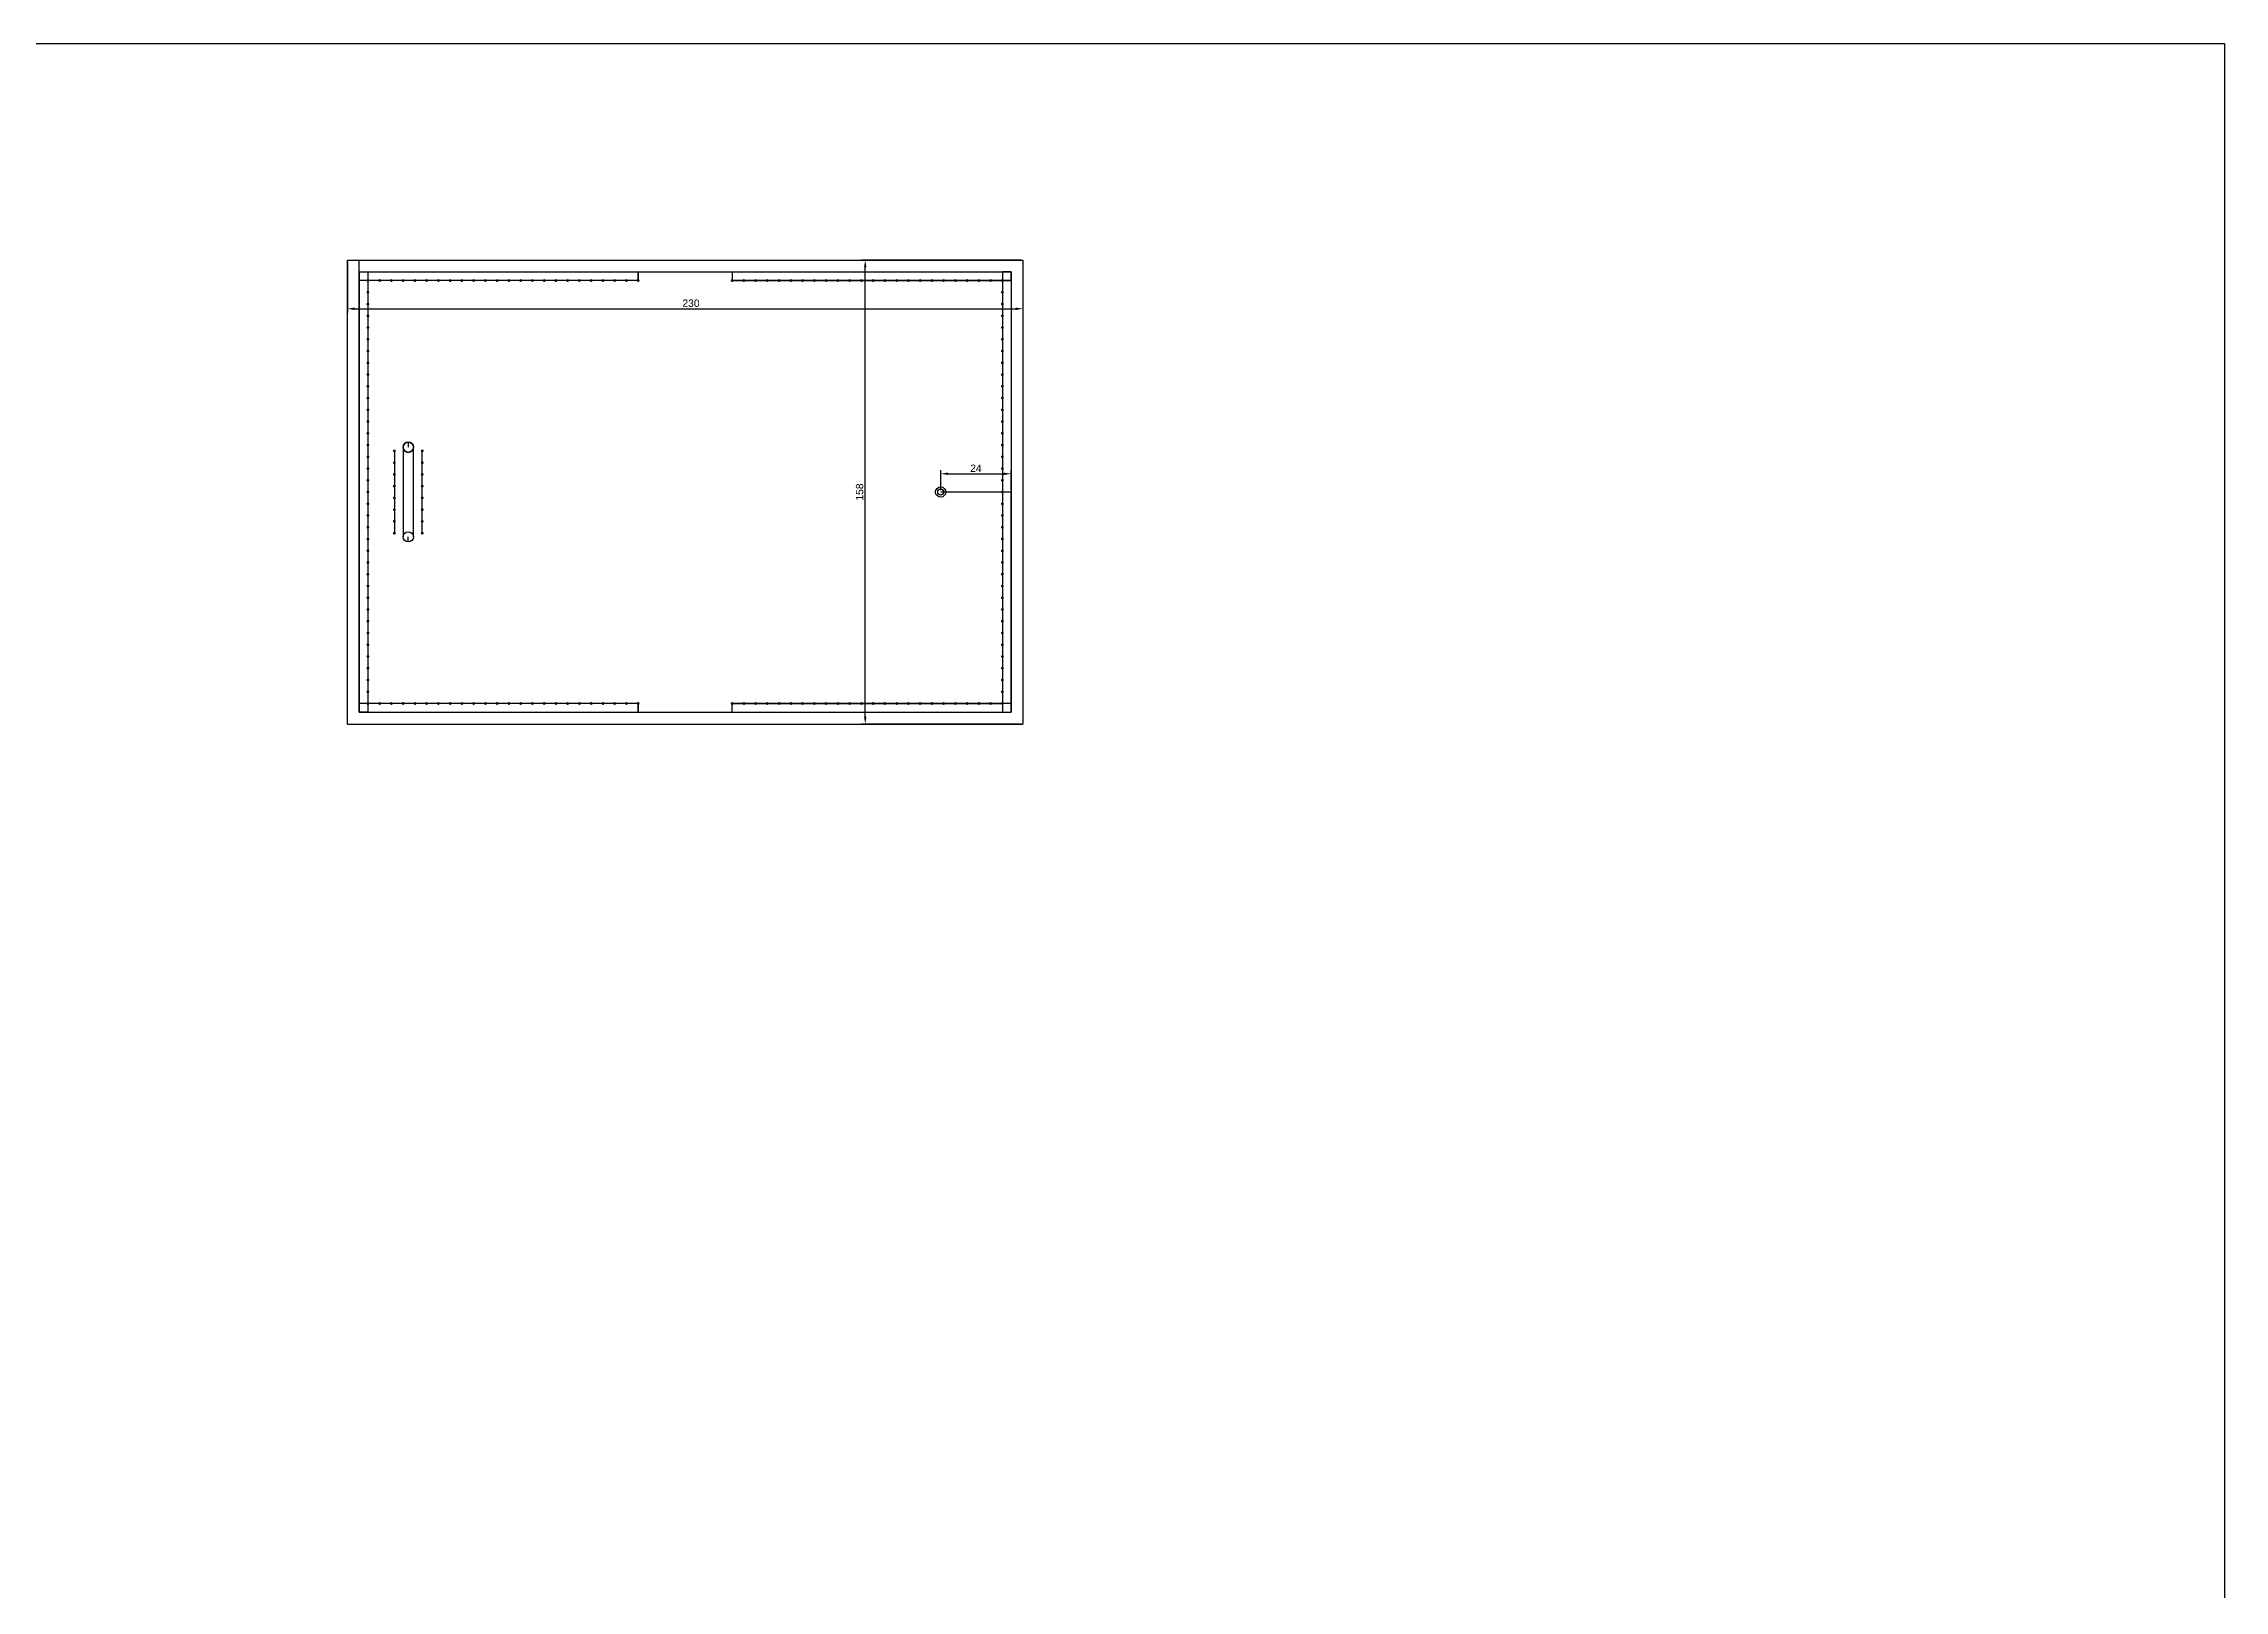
# Model space of a CAD drawing. Header units: millimetres. Extents: x 1335 to 6986, y 304 to 1543.
# Drawn here: x 6244 to 6986, y 851 to 1378 of the extents above; entities that cross this region are included whole.
import ezdxf

# ---------------------------------------------------------------- set-up
doc = ezdxf.new("R2010")
doc.units = ezdxf.units.MM
doc.layers.add('Общий лист', color=7, linetype='Continuous')
doc.styles.get("Standard").update_dxf_attribs({"font": 'arial.ttf'})
doc.dimstyles.new('ISO-25', dxfattribs={"dimtxt": 2.5, "dimasz": 2.5, "dimexe": 1.25, "dimexo": 0.625, "dimtad": 1, "dimtxsty": 'Standard', "dimcen": 2.5, "dimadec": 0, "dimazin": 0, "dimtfac": 1, "dimtmove": 0, "dimatfit": 3, "dimfxl": 1, "dimarcsym": 0})

# ---------------------------------------------------------------- blocks, each defined once
blk = doc.blocks.new('*D134')
at = {"color": 0, "lineweight": -2, "transparency": 16777216}
for p, q in [((6549.15, 1225.76), (6549.15, 1232.6)), ((6573.15, 1225.76), (6573.15, 1232.6)), ((6551.65, 1231.35), (6570.65, 1231.35))]:
    blk.add_line(p, q, dxfattribs=at)
at = {"color": 0, "transparency": 16777216}
for points in [[(6551.65, 1231.77), (6551.65, 1230.93), (6549.15, 1231.35)], [(6570.65, 1231.77), (6570.65, 1230.93), (6573.15, 1231.35)]]:
    blk.add_solid(points, dxfattribs=at)
at = {"layer": 'Defpoints', "color": 0, "transparency": 16777216}
for p in [(6549.15, 1225.14), (6573.15, 1231.35), (6573.15, 1225.14)]:
    blk.add_point(p, dxfattribs=at)
at = {"color": 0, "transparency": 16777216, "insert": (6561.15, 1233.23), "char_height": 2.5, "attachment_point": 5}
blk.add_mtext('24', dxfattribs=at)
blk = doc.blocks.new('*D135')
at = {"color": 0, "lineweight": -2, "transparency": 16777216}
for p, q in [((6347.15, 1303.51), (6347.15, 1286.28)), ((6577.15, 1303.51), (6577.15, 1286.28)), ((6349.65, 1287.53), (6574.65, 1287.53))]:
    blk.add_line(p, q, dxfattribs=at)
at = {"color": 0, "transparency": 16777216}
for points in [[(6349.65, 1287.95), (6349.65, 1287.12), (6347.15, 1287.53)], [(6574.65, 1287.95), (6574.65, 1287.12), (6577.15, 1287.53)]]:
    blk.add_solid(points, dxfattribs=at)
at = {"layer": 'Defpoints', "color": 0, "transparency": 16777216}
for p in [(6347.15, 1304.14), (6577.15, 1304.14), (6577.15, 1287.53)]:
    blk.add_point(p, dxfattribs=at)
at = {"color": 0, "transparency": 16777216, "insert": (6464.15, 1289.43), "char_height": 2.5, "attachment_point": 5}
blk.add_mtext('230', dxfattribs=at)
blk = doc.blocks.new('*D136')
at = {"color": 0, "lineweight": -2, "transparency": 16777216}
for p, q in [((6576.53, 1304.14), (6522.21, 1304.14)), ((6523.46, 1148.64), (6523.46, 1301.64)), ((6576.53, 1146.14), (6522.21, 1146.14))]:
    blk.add_line(p, q, dxfattribs=at)
at = {"color": 0, "transparency": 16777216}
for points in [[(6523.05, 1301.64), (6523.88, 1301.64), (6523.46, 1304.14)], [(6523.05, 1148.64), (6523.88, 1148.64), (6523.46, 1146.14)]]:
    blk.add_solid(points, dxfattribs=at)
at = {"layer": 'Defpoints', "color": 0, "transparency": 16777216}
for p in [(6523.46, 1304.14), (6577.15, 1304.14), (6577.15, 1146.14)]:
    blk.add_point(p, dxfattribs=at)
at = {"color": 0, "transparency": 16777216, "insert": (6521.56, 1225.14), "char_height": 2.5, "attachment_point": 5, "rotation": 90}
blk.add_mtext('158', dxfattribs=at)

msp = doc.modelspace()

# ---------------------------------------------------------------- hatches: boundary and pattern name
h = msp.add_hatch(color=256)
h.dxf.hatch_style = 1
h.paths.add_polyline_path([(6354.655, 1297.14, 1), (6353.655, 1297.14, 1)])
h = msp.add_hatch(color=256)
h.dxf.hatch_style = 1
h.paths.add_polyline_path([(6353.655, 1297.14, -1), (6354.655, 1297.14, -1)])
h = msp.add_hatch(color=256)
h.dxf.hatch_style = 1
h.paths.add_polyline_path([(6354.655, 1293.14, 1), (6353.655, 1293.14, 1)])
h = msp.add_hatch(color=256)
h.dxf.hatch_style = 1
h.paths.add_polyline_path([(6353.655, 1293.14, -1), (6354.655, 1293.14, -1)])
h = msp.add_hatch(color=256)
h.dxf.hatch_style = 1
h.paths.add_polyline_path([(6358.655, 1297.14, 1), (6357.655, 1297.14, 1)])
h = msp.add_hatch(color=256)
h.dxf.hatch_style = 1
h.paths.add_polyline_path([(6357.655, 1297.14, -1), (6358.655, 1297.14, -1)])
h = msp.add_hatch(color=256)
h.dxf.hatch_style = 1
h.paths.add_polyline_path([(6362.655, 1297.14, 1), (6361.655, 1297.14, 1)])
h = msp.add_hatch(color=256)
h.dxf.hatch_style = 1
h.paths.add_polyline_path([(6361.655, 1297.14, -1), (6362.655, 1297.14, -1)])
h = msp.add_hatch(color=256)
h.dxf.hatch_style = 1
h.paths.add_polyline_path([(6366.655, 1297.14, 1), (6365.655, 1297.14, 1)])
h = msp.add_hatch(color=256)
h.dxf.hatch_style = 1
h.paths.add_polyline_path([(6365.655, 1297.14, -1), (6366.655, 1297.14, -1)])
h = msp.add_hatch(color=256)
h.dxf.hatch_style = 1
h.paths.add_polyline_path([(6370.655, 1297.14, 1), (6369.655, 1297.14, 1)])
h = msp.add_hatch(color=256)
h.dxf.hatch_style = 1
h.paths.add_polyline_path([(6369.655, 1297.14, -1), (6370.655, 1297.14, -1)])
h = msp.add_hatch(color=256)
h.dxf.hatch_style = 1
h.paths.add_polyline_path([(6374.655, 1297.14, 1), (6373.655, 1297.14, 1)])
h = msp.add_hatch(color=256)
h.dxf.hatch_style = 1
h.paths.add_polyline_path([(6373.655, 1297.14, -1), (6374.655, 1297.14, -1)])
h = msp.add_hatch(color=256)
h.dxf.hatch_style = 1
h.paths.add_polyline_path([(6378.655, 1297.14, 1), (6377.655, 1297.14, 1)])
h = msp.add_hatch(color=256)
h.dxf.hatch_style = 1
h.paths.add_polyline_path([(6377.655, 1297.14, -1), (6378.655, 1297.14, -1)])
h = msp.add_hatch(color=256)
h.dxf.hatch_style = 1
h.paths.add_polyline_path([(6382.655, 1297.14, 1), (6381.655, 1297.14, 1)])
h = msp.add_hatch(color=256)
h.dxf.hatch_style = 1
h.paths.add_polyline_path([(6381.655, 1297.14, -1), (6382.655, 1297.14, -1)])
h = msp.add_hatch(color=256)
h.dxf.hatch_style = 1
h.paths.add_polyline_path([(6386.655, 1297.14, 1), (6385.655, 1297.14, 1)])
h = msp.add_hatch(color=256)
h.dxf.hatch_style = 1
h.paths.add_polyline_path([(6385.655, 1297.14, -1), (6386.655, 1297.14, -1)])
h = msp.add_hatch(color=256)
h.dxf.hatch_style = 1
h.paths.add_polyline_path([(6390.655, 1297.14, 1), (6389.655, 1297.14, 1)])
h = msp.add_hatch(color=256)
h.dxf.hatch_style = 1
h.paths.add_polyline_path([(6389.655, 1297.14, -1), (6390.655, 1297.14, -1)])
h = msp.add_hatch(color=256)
h.dxf.hatch_style = 1
h.paths.add_polyline_path([(6394.655, 1297.14, 1), (6393.655, 1297.14, 1)])
h = msp.add_hatch(color=256)
h.dxf.hatch_style = 1
h.paths.add_polyline_path([(6393.655, 1297.14, -1), (6394.655, 1297.14, -1)])
h = msp.add_hatch(color=256)
h.dxf.hatch_style = 1
h.paths.add_polyline_path([(6398.655, 1297.14, 1), (6397.655, 1297.14, 1)])
h = msp.add_hatch(color=256)
h.dxf.hatch_style = 1
h.paths.add_polyline_path([(6397.655, 1297.14, -1), (6398.655, 1297.14, -1)])
h = msp.add_hatch(color=256)
h.dxf.hatch_style = 1
h.paths.add_polyline_path([(6402.655, 1297.14, 1), (6401.655, 1297.14, 1)])
h = msp.add_hatch(color=256)
h.dxf.hatch_style = 1
h.paths.add_polyline_path([(6401.655, 1297.14, -1), (6402.655, 1297.14, -1)])
h = msp.add_hatch(color=256)
h.dxf.hatch_style = 1
h.paths.add_polyline_path([(6406.655, 1297.14, 1), (6405.655, 1297.14, 1)])
h = msp.add_hatch(color=256)
h.dxf.hatch_style = 1
h.paths.add_polyline_path([(6405.655, 1297.14, -1), (6406.655, 1297.14, -1)])
h = msp.add_hatch(color=256)
h.dxf.hatch_style = 1
h.paths.add_polyline_path([(6410.655, 1297.14, 1), (6409.655, 1297.14, 1)])
h = msp.add_hatch(color=256)
h.dxf.hatch_style = 1
h.paths.add_polyline_path([(6409.655, 1297.14, -1), (6410.655, 1297.14, -1)])
h = msp.add_hatch(color=256)
h.dxf.hatch_style = 1
h.paths.add_polyline_path([(6414.655, 1297.14, 1), (6413.655, 1297.14, 1)])
h = msp.add_hatch(color=256)
h.dxf.hatch_style = 1
h.paths.add_polyline_path([(6413.655, 1297.14, -1), (6414.655, 1297.14, -1)])
h = msp.add_hatch(color=256)
h.dxf.hatch_style = 1
h.paths.add_polyline_path([(6418.655, 1297.14, 1), (6417.655, 1297.14, 1)])
h = msp.add_hatch(color=256)
h.dxf.hatch_style = 1
h.paths.add_polyline_path([(6417.655, 1297.14, -1), (6418.655, 1297.14, -1)])
h = msp.add_hatch(color=256)
h.dxf.hatch_style = 1
h.paths.add_polyline_path([(6422.655, 1297.14, 1), (6421.655, 1297.14, 1)])
h = msp.add_hatch(color=256)
h.dxf.hatch_style = 1
h.paths.add_polyline_path([(6421.655, 1297.14, -1), (6422.655, 1297.14, -1)])
h = msp.add_hatch(color=256)
h.dxf.hatch_style = 1
h.paths.add_polyline_path([(6426.655, 1297.14, 1), (6425.655, 1297.14, 1)])
h = msp.add_hatch(color=256)
h.dxf.hatch_style = 1
h.paths.add_polyline_path([(6425.655, 1297.14, -1), (6426.655, 1297.14, -1)])
h = msp.add_hatch(color=256)
h.dxf.hatch_style = 1
h.paths.add_polyline_path([(6430.655, 1297.14, 1), (6429.655, 1297.14, 1)])
h = msp.add_hatch(color=256)
h.dxf.hatch_style = 1
h.paths.add_polyline_path([(6429.655, 1297.14, -1), (6430.655, 1297.14, -1)])
h = msp.add_hatch(color=256)
h.dxf.hatch_style = 1
h.paths.add_polyline_path([(6434.655, 1297.14, 1), (6433.655, 1297.14, 1)])
h = msp.add_hatch(color=256)
h.dxf.hatch_style = 1
h.paths.add_polyline_path([(6438.655, 1297.14, 1), (6437.655, 1297.14, 1)])
h = msp.add_hatch(color=256)
h.dxf.hatch_style = 1
h.paths.add_polyline_path([(6442.655, 1297.14, 1), (6441.655, 1297.14, 1)])
h = msp.add_hatch(color=256)
h.dxf.hatch_style = 1
h.paths.add_polyline_path([(6446.655, 1297.14, 1), (6445.655, 1297.14, 1)])
h = msp.add_hatch(color=256)
h.dxf.hatch_style = 1
h.paths.add_polyline_path([(6477.655, 1297.14, -1), (6478.655, 1297.14, -1)])
h = msp.add_hatch(color=256)
h.dxf.hatch_style = 1
h.paths.add_polyline_path([(6481.655, 1297.14, -1), (6482.655, 1297.14, -1)])
h = msp.add_hatch(color=256)
h.dxf.hatch_style = 1
h.paths.add_polyline_path([(6485.655, 1297.14, -1), (6486.655, 1297.14, -1)])
h = msp.add_hatch(color=256)
h.dxf.hatch_style = 1
h.paths.add_polyline_path([(6489.655, 1297.14, -1), (6490.655, 1297.14, -1)])
h = msp.add_hatch(color=256)
h.dxf.hatch_style = 1
h.paths.add_polyline_path([(6493.655, 1297.14, -1), (6494.655, 1297.14, -1)])
h = msp.add_hatch(color=256)
h.dxf.hatch_style = 1
h.paths.add_polyline_path([(6497.655, 1297.14, -1), (6498.655, 1297.14, -1)])
h = msp.add_hatch(color=256)
h.dxf.hatch_style = 1
h.paths.add_polyline_path([(6501.655, 1297.14, -1), (6502.655, 1297.14, -1)])
h = msp.add_hatch(color=256)
h.dxf.hatch_style = 1
h.paths.add_polyline_path([(6505.655, 1297.14, -1), (6506.655, 1297.14, -1)])
h = msp.add_hatch(color=256)
h.dxf.hatch_style = 1
h.paths.add_polyline_path([(6509.655, 1297.14, -1), (6510.655, 1297.14, -1)])
h = msp.add_hatch(color=256)
h.dxf.hatch_style = 1
h.paths.add_polyline_path([(6513.655, 1297.14, -1), (6514.655, 1297.14, -1)])
h = msp.add_hatch(color=256)
h.dxf.hatch_style = 1
h.paths.add_polyline_path([(6517.655, 1297.14, -1), (6518.655, 1297.14, -1)])
h = msp.add_hatch(color=256)
h.dxf.hatch_style = 1
h.paths.add_polyline_path([(6521.655, 1297.14, -1), (6522.655, 1297.14, -1)])
h = msp.add_hatch(color=256)
h.dxf.hatch_style = 1
h.paths.add_polyline_path([(6525.655, 1297.14, -1), (6526.655, 1297.14, -1)])
h = msp.add_hatch(color=256)
h.dxf.hatch_style = 1
h.paths.add_polyline_path([(6529.655, 1297.14, -1), (6530.655, 1297.14, -1)])
h = msp.add_hatch(color=256)
h.dxf.hatch_style = 1
h.paths.add_polyline_path([(6533.655, 1297.14, -1), (6534.655, 1297.14, -1)])
h = msp.add_hatch(color=256)
h.dxf.hatch_style = 1
h.paths.add_polyline_path([(6537.655, 1297.14, -1), (6538.655, 1297.14, -1)])
h = msp.add_hatch(color=256)
h.dxf.hatch_style = 1
h.paths.add_polyline_path([(6541.655, 1297.14, -1), (6542.655, 1297.14, -1)])
h = msp.add_hatch(color=256)
h.dxf.hatch_style = 1
h.paths.add_polyline_path([(6545.655, 1297.14, -1), (6546.655, 1297.14, -1)])
h = msp.add_hatch(color=256)
h.dxf.hatch_style = 1
h.paths.add_polyline_path([(6549.655, 1297.14, -1), (6550.655, 1297.14, -1)])
h = msp.add_hatch(color=256)
h.dxf.hatch_style = 1
h.paths.add_polyline_path([(6553.655, 1297.14, -1), (6554.655, 1297.14, -1)])
h = msp.add_hatch(color=256)
h.dxf.hatch_style = 1
h.paths.add_polyline_path([(6557.655, 1297.14, -1), (6558.655, 1297.14, -1)])
h = msp.add_hatch(color=256)
h.dxf.hatch_style = 1
h.paths.add_polyline_path([(6561.655, 1297.14, -1), (6562.655, 1297.14, -1)])
h = msp.add_hatch(color=256)
h.dxf.hatch_style = 1
h.paths.add_polyline_path([(6565.655, 1297.14, -1), (6566.655, 1297.14, -1)])
h = msp.add_hatch(color=256)
h.dxf.hatch_style = 1
h.paths.add_polyline_path([(6569.655, 1297.14, -1), (6570.655, 1297.14, -1)])
h = msp.add_hatch(color=256)
h.dxf.hatch_style = 1
h.paths.add_polyline_path([(6569.655, 1293.14, -1), (6570.655, 1293.14, -1)])
h = msp.add_hatch(color=256)
h.dxf.hatch_style = 1
h.paths.add_polyline_path([(6354.655, 1289.14, 1), (6353.655, 1289.14, 1)])
h = msp.add_hatch(color=256)
h.dxf.hatch_style = 1
h.paths.add_polyline_path([(6353.655, 1289.14, -1), (6354.655, 1289.14, -1)])
h = msp.add_hatch(color=256)
h.dxf.hatch_style = 1
h.paths.add_polyline_path([(6354.655, 1285.14, 1), (6353.655, 1285.14, 1)])
h = msp.add_hatch(color=256)
h.dxf.hatch_style = 1
h.paths.add_polyline_path([(6353.655, 1285.14, -1), (6354.655, 1285.14, -1)])
h = msp.add_hatch(color=256)
h.dxf.hatch_style = 1
h.paths.add_polyline_path([(6569.655, 1289.14, -1), (6570.655, 1289.14, -1)])
h = msp.add_hatch(color=256)
h.dxf.hatch_style = 1
h.paths.add_polyline_path([(6569.655, 1285.14, -1), (6570.655, 1285.14, -1)])
h = msp.add_hatch(color=256)
h.dxf.hatch_style = 1
h.paths.add_polyline_path([(6354.655, 1281.14, 1), (6353.655, 1281.14, 1)])
h = msp.add_hatch(color=256)
h.dxf.hatch_style = 1
h.paths.add_polyline_path([(6353.655, 1281.14, -1), (6354.655, 1281.14, -1)])
h = msp.add_hatch(color=256)
h.dxf.hatch_style = 1
h.paths.add_polyline_path([(6354.655, 1277.14, 1), (6353.655, 1277.14, 1)])
h = msp.add_hatch(color=256)
h.dxf.hatch_style = 1
h.paths.add_polyline_path([(6353.655, 1277.14, -1), (6354.655, 1277.14, -1)])
h = msp.add_hatch(color=256)
h.dxf.hatch_style = 1
h.paths.add_polyline_path([(6569.655, 1281.14, -1), (6570.655, 1281.14, -1)])
h = msp.add_hatch(color=256)
h.dxf.hatch_style = 1
h.paths.add_polyline_path([(6569.655, 1277.14, -1), (6570.655, 1277.14, -1)])
h = msp.add_hatch(color=256)
h.dxf.hatch_style = 1
h.paths.add_polyline_path([(6354.655, 1273.14, 1), (6353.655, 1273.14, 1)])
h = msp.add_hatch(color=256)
h.dxf.hatch_style = 1
h.paths.add_polyline_path([(6353.655, 1273.14, -1), (6354.655, 1273.14, -1)])
h = msp.add_hatch(color=256)
h.dxf.hatch_style = 1
h.paths.add_polyline_path([(6354.655, 1269.14, 1), (6353.655, 1269.14, 1)])
h = msp.add_hatch(color=256)
h.dxf.hatch_style = 1
h.paths.add_polyline_path([(6353.655, 1269.14, -1), (6354.655, 1269.14, -1)])
h = msp.add_hatch(color=256)
h.dxf.hatch_style = 1
h.paths.add_polyline_path([(6569.655, 1273.14, -1), (6570.655, 1273.14, -1)])
h = msp.add_hatch(color=256)
h.dxf.hatch_style = 1
h.paths.add_polyline_path([(6569.655, 1269.14, -1), (6570.655, 1269.14, -1)])
h = msp.add_hatch(color=256)
h.dxf.hatch_style = 1
h.paths.add_polyline_path([(6354.655, 1265.14, 1), (6353.655, 1265.14, 1)])
h = msp.add_hatch(color=256)
h.dxf.hatch_style = 1
h.paths.add_polyline_path([(6353.655, 1265.14, -1), (6354.655, 1265.14, -1)])
h = msp.add_hatch(color=256)
h.dxf.hatch_style = 1
h.paths.add_polyline_path([(6569.655, 1265.14, -1), (6570.655, 1265.14, -1)])
h = msp.add_hatch(color=256)
h.dxf.hatch_style = 1
h.paths.add_polyline_path([(6354.655, 1261.14, 1), (6353.655, 1261.14, 1)])
h = msp.add_hatch(color=256)
h.dxf.hatch_style = 1
h.paths.add_polyline_path([(6353.655, 1261.14, -1), (6354.655, 1261.14, -1)])
h = msp.add_hatch(color=256)
h.dxf.hatch_style = 1
h.paths.add_polyline_path([(6354.655, 1257.14, 1), (6353.655, 1257.14, 1)])
h = msp.add_hatch(color=256)
h.dxf.hatch_style = 1
h.paths.add_polyline_path([(6353.655, 1257.14, -1), (6354.655, 1257.14, -1)])
h = msp.add_hatch(color=256)
h.dxf.hatch_style = 1
h.paths.add_polyline_path([(6569.655, 1261.14, -1), (6570.655, 1261.14, -1)])
h = msp.add_hatch(color=256)
h.dxf.hatch_style = 1
h.paths.add_polyline_path([(6569.655, 1257.14, -1), (6570.655, 1257.14, -1)])
h = msp.add_hatch(color=256)
h.dxf.hatch_style = 1
h.paths.add_polyline_path([(6354.655, 1253.14, 1), (6353.655, 1253.14, 1)])
h = msp.add_hatch(color=256)
h.dxf.hatch_style = 1
h.paths.add_polyline_path([(6353.655, 1253.14, -1), (6354.655, 1253.14, -1)])
h = msp.add_hatch(color=256)
h.dxf.hatch_style = 1
h.paths.add_polyline_path([(6354.655, 1249.14, 1), (6353.655, 1249.14, 1)])
h = msp.add_hatch(color=256)
h.dxf.hatch_style = 1
h.paths.add_polyline_path([(6353.655, 1249.14, -1), (6354.655, 1249.14, -1)])
h = msp.add_hatch(color=256)
h.dxf.hatch_style = 1
h.paths.add_polyline_path([(6569.655, 1253.14, -1), (6570.655, 1253.14, -1)])
h = msp.add_hatch(color=256)
h.dxf.hatch_style = 1
h.paths.add_polyline_path([(6569.655, 1249.14, -1), (6570.655, 1249.14, -1)])
h = msp.add_hatch(color=256)
h.dxf.hatch_style = 1
h.paths.add_polyline_path([(6354.655, 1245.14, 1), (6353.655, 1245.14, 1)])
h = msp.add_hatch(color=256)
h.dxf.hatch_style = 1
h.paths.add_polyline_path([(6353.655, 1245.14, -1), (6354.655, 1245.14, -1)])
h = msp.add_hatch(color=256)
h.dxf.hatch_style = 1
h.paths.add_polyline_path([(6354.655, 1241.14, 1), (6353.655, 1241.14, 1)])
h = msp.add_hatch(color=256)
h.dxf.hatch_style = 1
h.paths.add_polyline_path([(6353.655, 1241.14, -1), (6354.655, 1241.14, -1)])
h = msp.add_hatch(color=256)
h.dxf.hatch_style = 1
h.paths.add_polyline_path([(6569.655, 1245.14, -1), (6570.655, 1245.14, -1)])
h = msp.add_hatch(color=256)
h.dxf.hatch_style = 1
h.paths.add_polyline_path([(6569.655, 1241.14, -1), (6570.655, 1241.14, -1)])
h = msp.add_hatch(color=256)
h.dxf.hatch_style = 1
h.paths.add_polyline_path([(6354.655, 1237.14, 1), (6353.655, 1237.14, 1)])
h = msp.add_hatch(color=256)
h.dxf.hatch_style = 1
h.paths.add_polyline_path([(6353.655, 1237.14, -1), (6354.655, 1237.14, -1)])
h = msp.add_hatch(color=256)
h.dxf.hatch_style = 1
h.paths.add_polyline_path([(6354.655, 1233.14, 1), (6353.655, 1233.14, 1)])
h = msp.add_hatch(color=256)
h.dxf.hatch_style = 1
h.paths.add_polyline_path([(6353.655, 1233.14, -1), (6354.655, 1233.14, -1)])
h = msp.add_hatch(color=256)
h.dxf.hatch_style = 1
h.paths.add_polyline_path([(6362.655, 1239.14, -1), (6363.655, 1239.14, -1)])
h = msp.add_hatch(color=256)
h.dxf.hatch_style = 1
h.paths.add_polyline_path([(6362.655, 1239.14, -1), (6363.655, 1239.14, -1)])
h = msp.add_hatch(color=256)
h.dxf.hatch_style = 1
h.paths.add_polyline_path([(6362.655, 1235.14, -1), (6363.655, 1235.14, -1)])
h = msp.add_hatch(color=256)
h.dxf.hatch_style = 1
h.paths.add_polyline_path([(6372.155, 1239.14, -1), (6373.155, 1239.14, -1)])
h = msp.add_hatch(color=256)
h.dxf.hatch_style = 1
h.paths.add_polyline_path([(6372.155, 1235.14, -1), (6373.155, 1235.14, -1)])
h = msp.add_hatch(color=256)
h.dxf.hatch_style = 1
h.paths.add_polyline_path([(6569.655, 1237.14, -1), (6570.655, 1237.14, -1)])
h = msp.add_hatch(color=256)
h.dxf.hatch_style = 1
h.paths.add_polyline_path([(6569.655, 1233.14, -1), (6570.655, 1233.14, -1)])
h = msp.add_hatch(color=256)
h.dxf.hatch_style = 1
h.paths.add_polyline_path([(6354.655, 1229.14, 1), (6353.655, 1229.14, 1)])
h = msp.add_hatch(color=256)
h.dxf.hatch_style = 1
h.paths.add_polyline_path([(6353.655, 1229.14, -1), (6354.655, 1229.14, -1)])
h = msp.add_hatch(color=256)
h.dxf.hatch_style = 1
h.paths.add_polyline_path([(6354.655, 1225.14, 1), (6353.655, 1225.14, 1)])
h = msp.add_hatch(color=256)
h.dxf.hatch_style = 1
h.paths.add_polyline_path([(6353.655, 1225.14, -1), (6354.655, 1225.14, -1)])
h = msp.add_hatch(color=256)
h.dxf.hatch_style = 1
h.paths.add_polyline_path([(6362.655, 1231.14, -1), (6363.655, 1231.14, -1)])
h = msp.add_hatch(color=256)
h.dxf.hatch_style = 1
h.paths.add_polyline_path([(6362.655, 1227.14, -1), (6363.655, 1227.14, -1)])
h = msp.add_hatch(color=256)
h.dxf.hatch_style = 1
h.paths.add_polyline_path([(6372.155, 1231.14, -1), (6373.155, 1231.14, -1)])
h = msp.add_hatch(color=256)
h.dxf.hatch_style = 1
h.paths.add_polyline_path([(6372.155, 1227.14, -1), (6373.155, 1227.14, -1)])
h = msp.add_hatch(color=256)
h.dxf.hatch_style = 1
h.paths.add_polyline_path([(6569.655, 1229.14, -1), (6570.655, 1229.14, -1)])
h = msp.add_hatch(color=256)
h.dxf.hatch_style = 1
h.paths.add_polyline_path([(6569.655, 1225.14, -1), (6570.655, 1225.14, -1)])
h = msp.add_hatch(color=256)
h.dxf.hatch_style = 1
h.paths.add_polyline_path([(6354.655, 1221.14, 1), (6353.655, 1221.14, 1)])
h = msp.add_hatch(color=256)
h.dxf.hatch_style = 1
h.paths.add_polyline_path([(6353.655, 1221.14, -1), (6354.655, 1221.14, -1)])
h = msp.add_hatch(color=256)
h.dxf.hatch_style = 1
h.paths.add_polyline_path([(6354.655, 1217.14, 1), (6353.655, 1217.14, 1)])
h = msp.add_hatch(color=256)
h.dxf.hatch_style = 1
h.paths.add_polyline_path([(6353.655, 1217.14, -1), (6354.655, 1217.14, -1)])
h = msp.add_hatch(color=256)
h.dxf.hatch_style = 1
h.paths.add_polyline_path([(6362.655, 1223.14, -1), (6363.655, 1223.14, -1)])
h = msp.add_hatch(color=256)
h.dxf.hatch_style = 1
h.paths.add_polyline_path([(6362.655, 1219.14, -1), (6363.655, 1219.14, -1)])
h = msp.add_hatch(color=256)
h.dxf.hatch_style = 1
h.paths.add_polyline_path([(6372.155, 1223.14, -1), (6373.155, 1223.14, -1)])
h = msp.add_hatch(color=256)
h.dxf.hatch_style = 1
h.paths.add_polyline_path([(6372.155, 1219.14, -1), (6373.155, 1219.14, -1)])
h = msp.add_hatch(color=256)
h.dxf.hatch_style = 1
h.paths.add_polyline_path([(6569.655, 1221.14, -1), (6570.655, 1221.14, -1)])
h = msp.add_hatch(color=256)
h.dxf.hatch_style = 1
h.paths.add_polyline_path([(6569.655, 1217.14, -1), (6570.655, 1217.14, -1)])
h = msp.add_hatch(color=256)
h.dxf.hatch_style = 1
h.paths.add_polyline_path([(6354.655, 1213.14, 1), (6353.655, 1213.14, 1)])
h = msp.add_hatch(color=256)
h.dxf.hatch_style = 1
h.paths.add_polyline_path([(6353.655, 1213.14, -1), (6354.655, 1213.14, -1)])
h = msp.add_hatch(color=256)
h.dxf.hatch_style = 1
h.paths.add_polyline_path([(6362.655, 1215.14, -1), (6363.655, 1215.14, -1)])
h = msp.add_hatch(color=256)
h.dxf.hatch_style = 1
h.paths.add_polyline_path([(6362.655, 1211.14, -1), (6363.655, 1211.14, -1)])
h = msp.add_hatch(color=256)
h.dxf.hatch_style = 1
h.paths.add_polyline_path([(6372.155, 1215.14, -1), (6373.155, 1215.14, -1)])
h = msp.add_hatch(color=256)
h.dxf.hatch_style = 1
h.paths.add_polyline_path([(6372.155, 1211.14, -1), (6373.155, 1211.14, -1)])
h = msp.add_hatch(color=256)
h.dxf.hatch_style = 1
h.paths.add_polyline_path([(6569.655, 1213.14, -1), (6570.655, 1213.14, -1)])
h = msp.add_hatch(color=256)
h.dxf.hatch_style = 1
h.paths.add_polyline_path([(6354.655, 1209.14, 1), (6353.655, 1209.14, 1)])
h = msp.add_hatch(color=256)
h.dxf.hatch_style = 1
h.paths.add_polyline_path([(6353.655, 1209.14, -1), (6354.655, 1209.14, -1)])
h = msp.add_hatch(color=256)
h.dxf.hatch_style = 1
h.paths.add_polyline_path([(6354.655, 1205.14, 1), (6353.655, 1205.14, 1)])
h = msp.add_hatch(color=256)
h.dxf.hatch_style = 1
h.paths.add_polyline_path([(6353.655, 1205.14, -1), (6354.655, 1205.14, -1)])
h = msp.add_hatch(color=256)
h.dxf.hatch_style = 1
h.paths.add_polyline_path([(6569.655, 1209.14, -1), (6570.655, 1209.14, -1)])
h = msp.add_hatch(color=256)
h.dxf.hatch_style = 1
h.paths.add_polyline_path([(6569.655, 1205.14, -1), (6570.655, 1205.14, -1)])
h = msp.add_hatch(color=256)
h.dxf.hatch_style = 1
h.paths.add_polyline_path([(6354.655, 1201.14, 1), (6353.655, 1201.14, 1)])
h = msp.add_hatch(color=256)
h.dxf.hatch_style = 1
h.paths.add_polyline_path([(6353.655, 1201.14, -1), (6354.655, 1201.14, -1)])
h = msp.add_hatch(color=256)
h.dxf.hatch_style = 1
h.paths.add_polyline_path([(6354.655, 1197.14, 1), (6353.655, 1197.14, 1)])
h = msp.add_hatch(color=256)
h.dxf.hatch_style = 1
h.paths.add_polyline_path([(6353.655, 1197.14, -1), (6354.655, 1197.14, -1)])
h = msp.add_hatch(color=256)
h.dxf.hatch_style = 1
h.paths.add_polyline_path([(6569.655, 1201.14, -1), (6570.655, 1201.14, -1)])
h = msp.add_hatch(color=256)
h.dxf.hatch_style = 1
h.paths.add_polyline_path([(6569.655, 1197.14, -1), (6570.655, 1197.14, -1)])
h = msp.add_hatch(color=256)
h.dxf.hatch_style = 1
h.paths.add_polyline_path([(6354.655, 1193.14, 1), (6353.655, 1193.14, 1)])
h = msp.add_hatch(color=256)
h.dxf.hatch_style = 1
h.paths.add_polyline_path([(6353.655, 1193.14, -1), (6354.655, 1193.14, -1)])
h = msp.add_hatch(color=256)
h.dxf.hatch_style = 1
h.paths.add_polyline_path([(6354.655, 1189.14, 1), (6353.655, 1189.14, 1)])
h = msp.add_hatch(color=256)
h.dxf.hatch_style = 1
h.paths.add_polyline_path([(6353.655, 1189.14, -1), (6354.655, 1189.14, -1)])
h = msp.add_hatch(color=256)
h.dxf.hatch_style = 1
h.paths.add_polyline_path([(6569.655, 1193.14, -1), (6570.655, 1193.14, -1)])
h = msp.add_hatch(color=256)
h.dxf.hatch_style = 1
h.paths.add_polyline_path([(6569.655, 1189.14, -1), (6570.655, 1189.14, -1)])
h = msp.add_hatch(color=256)
h.dxf.hatch_style = 1
h.paths.add_polyline_path([(6354.655, 1185.14, 1), (6353.655, 1185.14, 1)])
h = msp.add_hatch(color=256)
h.dxf.hatch_style = 1
h.paths.add_polyline_path([(6353.655, 1185.14, -1), (6354.655, 1185.14, -1)])
h = msp.add_hatch(color=256)
h.dxf.hatch_style = 1
h.paths.add_polyline_path([(6354.655, 1181.14, 1), (6353.655, 1181.14, 1)])
h = msp.add_hatch(color=256)
h.dxf.hatch_style = 1
h.paths.add_polyline_path([(6353.655, 1181.14, -1), (6354.655, 1181.14, -1)])
h = msp.add_hatch(color=256)
h.dxf.hatch_style = 1
h.paths.add_polyline_path([(6569.655, 1185.14, -1), (6570.655, 1185.14, -1)])
h = msp.add_hatch(color=256)
h.dxf.hatch_style = 1
h.paths.add_polyline_path([(6569.655, 1181.14, -1), (6570.655, 1181.14, -1)])
h = msp.add_hatch(color=256)
h.dxf.hatch_style = 1
h.paths.add_polyline_path([(6354.655, 1177.14, 1), (6353.655, 1177.14, 1)])
h = msp.add_hatch(color=256)
h.dxf.hatch_style = 1
h.paths.add_polyline_path([(6353.655, 1177.14, -1), (6354.655, 1177.14, -1)])
h = msp.add_hatch(color=256)
h.dxf.hatch_style = 1
h.paths.add_polyline_path([(6354.655, 1173.14, 1), (6353.655, 1173.14, 1)])
h = msp.add_hatch(color=256)
h.dxf.hatch_style = 1
h.paths.add_polyline_path([(6353.655, 1173.14, -1), (6354.655, 1173.14, -1)])
h = msp.add_hatch(color=256)
h.dxf.hatch_style = 1
h.paths.add_polyline_path([(6569.655, 1177.14, -1), (6570.655, 1177.14, -1)])
h = msp.add_hatch(color=256)
h.dxf.hatch_style = 1
h.paths.add_polyline_path([(6569.655, 1173.14, -1), (6570.655, 1173.14, -1)])
h = msp.add_hatch(color=256)
h.dxf.hatch_style = 1
h.paths.add_polyline_path([(6354.655, 1169.14, 1), (6353.655, 1169.14, 1)])
h = msp.add_hatch(color=256)
h.dxf.hatch_style = 1
h.paths.add_polyline_path([(6353.655, 1169.14, -1), (6354.655, 1169.14, -1)])
h = msp.add_hatch(color=256)
h.dxf.hatch_style = 1
h.paths.add_polyline_path([(6354.655, 1165.14, 1), (6353.655, 1165.14, 1)])
h = msp.add_hatch(color=256)
h.dxf.hatch_style = 1
h.paths.add_polyline_path([(6353.655, 1165.14, -1), (6354.655, 1165.14, -1)])
h = msp.add_hatch(color=256)
h.dxf.hatch_style = 1
h.paths.add_polyline_path([(6569.655, 1169.14, -1), (6570.655, 1169.14, -1)])
h = msp.add_hatch(color=256)
h.dxf.hatch_style = 1
h.paths.add_polyline_path([(6569.655, 1165.14, -1), (6570.655, 1165.14, -1)])
h = msp.add_hatch(color=256)
h.dxf.hatch_style = 1
h.paths.add_polyline_path([(6354.655, 1161.14, 1), (6353.655, 1161.14, 1)])
h = msp.add_hatch(color=256)
h.dxf.hatch_style = 1
h.paths.add_polyline_path([(6353.655, 1161.14, -1), (6354.655, 1161.14, -1)])
h = msp.add_hatch(color=256)
h.dxf.hatch_style = 1
h.paths.add_polyline_path([(6569.655, 1161.14, -1), (6570.655, 1161.14, -1)])
h = msp.add_hatch(color=256)
h.dxf.hatch_style = 1
h.paths.add_polyline_path([(6354.655, 1157.14, 1), (6353.655, 1157.14, 1)])
h = msp.add_hatch(color=256)
h.dxf.hatch_style = 1
h.paths.add_polyline_path([(6353.655, 1157.14, -1), (6354.655, 1157.14, -1)])
h = msp.add_hatch(color=256)
h.dxf.hatch_style = 1
h.paths.add_polyline_path([(6354.655, 1153.14, 1), (6353.655, 1153.14, 1)])
h = msp.add_hatch(color=256)
h.dxf.hatch_style = 1
h.paths.add_polyline_path([(6353.655, 1153.14, -1), (6354.655, 1153.14, -1)])
h = msp.add_hatch(color=256)
h.dxf.hatch_style = 1
h.paths.add_polyline_path([(6358.655, 1153.14, 1), (6357.655, 1153.14, 1)])
h = msp.add_hatch(color=256)
h.dxf.hatch_style = 1
h.paths.add_polyline_path([(6357.655, 1153.14, -1), (6358.655, 1153.14, -1)])
h = msp.add_hatch(color=256)
h.dxf.hatch_style = 1
h.paths.add_polyline_path([(6362.655, 1153.14, 1), (6361.655, 1153.14, 1)])
h = msp.add_hatch(color=256)
h.dxf.hatch_style = 1
h.paths.add_polyline_path([(6361.655, 1153.14, -1), (6362.655, 1153.14, -1)])
h = msp.add_hatch(color=256)
h.dxf.hatch_style = 1
h.paths.add_polyline_path([(6366.655, 1153.14, 1), (6365.655, 1153.14, 1)])
h = msp.add_hatch(color=256)
h.dxf.hatch_style = 1
h.paths.add_polyline_path([(6365.655, 1153.14, -1), (6366.655, 1153.14, -1)])
h = msp.add_hatch(color=256)
h.dxf.hatch_style = 1
h.paths.add_polyline_path([(6370.655, 1153.14, 1), (6369.655, 1153.14, 1)])
h = msp.add_hatch(color=256)
h.dxf.hatch_style = 1
h.paths.add_polyline_path([(6369.655, 1153.14, -1), (6370.655, 1153.14, -1)])
h = msp.add_hatch(color=256)
h.dxf.hatch_style = 1
h.paths.add_polyline_path([(6374.655, 1153.14, 1), (6373.655, 1153.14, 1)])
h = msp.add_hatch(color=256)
h.dxf.hatch_style = 1
h.paths.add_polyline_path([(6373.655, 1153.14, -1), (6374.655, 1153.14, -1)])
h = msp.add_hatch(color=256)
h.dxf.hatch_style = 1
h.paths.add_polyline_path([(6378.655, 1153.14, 1), (6377.655, 1153.14, 1)])
h = msp.add_hatch(color=256)
h.dxf.hatch_style = 1
h.paths.add_polyline_path([(6377.655, 1153.14, -1), (6378.655, 1153.14, -1)])
h = msp.add_hatch(color=256)
h.dxf.hatch_style = 1
h.paths.add_polyline_path([(6382.655, 1153.14, 1), (6381.655, 1153.14, 1)])
h = msp.add_hatch(color=256)
h.dxf.hatch_style = 1
h.paths.add_polyline_path([(6381.655, 1153.14, -1), (6382.655, 1153.14, -1)])
h = msp.add_hatch(color=256)
h.dxf.hatch_style = 1
h.paths.add_polyline_path([(6386.655, 1153.14, 1), (6385.655, 1153.14, 1)])
h = msp.add_hatch(color=256)
h.dxf.hatch_style = 1
h.paths.add_polyline_path([(6385.655, 1153.14, -1), (6386.655, 1153.14, -1)])
h = msp.add_hatch(color=256)
h.dxf.hatch_style = 1
h.paths.add_polyline_path([(6390.655, 1153.14, 1), (6389.655, 1153.14, 1)])
h = msp.add_hatch(color=256)
h.dxf.hatch_style = 1
h.paths.add_polyline_path([(6389.655, 1153.14, -1), (6390.655, 1153.14, -1)])
h = msp.add_hatch(color=256)
h.dxf.hatch_style = 1
h.paths.add_polyline_path([(6394.655, 1153.14, 1), (6393.655, 1153.14, 1)])
h = msp.add_hatch(color=256)
h.dxf.hatch_style = 1
h.paths.add_polyline_path([(6393.655, 1153.14, -1), (6394.655, 1153.14, -1)])
h = msp.add_hatch(color=256)
h.dxf.hatch_style = 1
h.paths.add_polyline_path([(6398.655, 1153.14, 1), (6397.655, 1153.14, 1)])
h = msp.add_hatch(color=256)
h.dxf.hatch_style = 1
h.paths.add_polyline_path([(6397.655, 1153.14, -1), (6398.655, 1153.14, -1)])
h = msp.add_hatch(color=256)
h.dxf.hatch_style = 1
h.paths.add_polyline_path([(6402.655, 1153.14, 1), (6401.655, 1153.14, 1)])
h = msp.add_hatch(color=256)
h.dxf.hatch_style = 1
h.paths.add_polyline_path([(6401.655, 1153.14, -1), (6402.655, 1153.14, -1)])
h = msp.add_hatch(color=256)
h.dxf.hatch_style = 1
h.paths.add_polyline_path([(6406.655, 1153.14, 1), (6405.655, 1153.14, 1)])
h = msp.add_hatch(color=256)
h.dxf.hatch_style = 1
h.paths.add_polyline_path([(6405.655, 1153.14, -1), (6406.655, 1153.14, -1)])
h = msp.add_hatch(color=256)
h.dxf.hatch_style = 1
h.paths.add_polyline_path([(6410.655, 1153.14, 1), (6409.655, 1153.14, 1)])
h = msp.add_hatch(color=256)
h.dxf.hatch_style = 1
h.paths.add_polyline_path([(6409.655, 1153.14, -1), (6410.655, 1153.14, -1)])
h = msp.add_hatch(color=256)
h.dxf.hatch_style = 1
h.paths.add_polyline_path([(6414.655, 1153.14, 1), (6413.655, 1153.14, 1)])
h = msp.add_hatch(color=256)
h.dxf.hatch_style = 1
h.paths.add_polyline_path([(6413.655, 1153.14, -1), (6414.655, 1153.14, -1)])
h = msp.add_hatch(color=256)
h.dxf.hatch_style = 1
h.paths.add_polyline_path([(6418.655, 1153.14, 1), (6417.655, 1153.14, 1)])
h = msp.add_hatch(color=256)
h.dxf.hatch_style = 1
h.paths.add_polyline_path([(6417.655, 1153.14, -1), (6418.655, 1153.14, -1)])
h = msp.add_hatch(color=256)
h.dxf.hatch_style = 1
h.paths.add_polyline_path([(6422.655, 1153.14, 1), (6421.655, 1153.14, 1)])
h = msp.add_hatch(color=256)
h.dxf.hatch_style = 1
h.paths.add_polyline_path([(6421.655, 1153.14, -1), (6422.655, 1153.14, -1)])
h = msp.add_hatch(color=256)
h.dxf.hatch_style = 1
h.paths.add_polyline_path([(6426.655, 1153.14, 1), (6425.655, 1153.14, 1)])
h = msp.add_hatch(color=256)
h.dxf.hatch_style = 1
h.paths.add_polyline_path([(6425.655, 1153.14, -1), (6426.655, 1153.14, -1)])
h = msp.add_hatch(color=256)
h.dxf.hatch_style = 1
h.paths.add_polyline_path([(6430.655, 1153.14, 1), (6429.655, 1153.14, 1)])
h = msp.add_hatch(color=256)
h.dxf.hatch_style = 1
h.paths.add_polyline_path([(6429.655, 1153.14, -1), (6430.655, 1153.14, -1)])
h = msp.add_hatch(color=256)
h.dxf.hatch_style = 1
h.paths.add_polyline_path([(6434.655, 1153.14, 1), (6433.655, 1153.14, 1)])
h = msp.add_hatch(color=256)
h.dxf.hatch_style = 1
h.paths.add_polyline_path([(6438.655, 1153.14, 1), (6437.655, 1153.14, 1)])
h = msp.add_hatch(color=256)
h.dxf.hatch_style = 1
h.paths.add_polyline_path([(6442.655, 1153.14, 1), (6441.655, 1153.14, 1)])
h = msp.add_hatch(color=256)
h.dxf.hatch_style = 1
h.paths.add_polyline_path([(6446.655, 1153.14, 1), (6445.655, 1153.14, 1)])
h = msp.add_hatch(color=256)
h.dxf.hatch_style = 1
h.paths.add_polyline_path([(6477.655, 1153.14, -1), (6478.655, 1153.14, -1)])
h = msp.add_hatch(color=256)
h.dxf.hatch_style = 1
h.paths.add_polyline_path([(6481.655, 1153.14, -1), (6482.655, 1153.14, -1)])
h = msp.add_hatch(color=256)
h.dxf.hatch_style = 1
h.paths.add_polyline_path([(6485.655, 1153.14, -1), (6486.655, 1153.14, -1)])
h = msp.add_hatch(color=256)
h.dxf.hatch_style = 1
h.paths.add_polyline_path([(6489.655, 1153.14, -1), (6490.655, 1153.14, -1)])
h = msp.add_hatch(color=256)
h.dxf.hatch_style = 1
h.paths.add_polyline_path([(6493.655, 1153.14, -1), (6494.655, 1153.14, -1)])
h = msp.add_hatch(color=256)
h.dxf.hatch_style = 1
h.paths.add_polyline_path([(6497.655, 1153.14, -1), (6498.655, 1153.14, -1)])
h = msp.add_hatch(color=256)
h.dxf.hatch_style = 1
h.paths.add_polyline_path([(6501.655, 1153.14, -1), (6502.655, 1153.14, -1)])
h = msp.add_hatch(color=256)
h.dxf.hatch_style = 1
h.paths.add_polyline_path([(6505.655, 1153.14, -1), (6506.655, 1153.14, -1)])
h = msp.add_hatch(color=256)
h.dxf.hatch_style = 1
h.paths.add_polyline_path([(6509.655, 1153.14, -1), (6510.655, 1153.14, -1)])
h = msp.add_hatch(color=256)
h.dxf.hatch_style = 1
h.paths.add_polyline_path([(6513.655, 1153.14, -1), (6514.655, 1153.14, -1)])
h = msp.add_hatch(color=256)
h.dxf.hatch_style = 1
h.paths.add_polyline_path([(6517.655, 1153.14, -1), (6518.655, 1153.14, -1)])
h = msp.add_hatch(color=256)
h.dxf.hatch_style = 1
h.paths.add_polyline_path([(6521.655, 1153.14, -1), (6522.655, 1153.14, -1)])
h = msp.add_hatch(color=256)
h.dxf.hatch_style = 1
h.paths.add_polyline_path([(6525.655, 1153.14, -1), (6526.655, 1153.14, -1)])
h = msp.add_hatch(color=256)
h.dxf.hatch_style = 1
h.paths.add_polyline_path([(6529.655, 1153.14, -1), (6530.655, 1153.14, -1)])
h = msp.add_hatch(color=256)
h.dxf.hatch_style = 1
h.paths.add_polyline_path([(6533.655, 1153.14, -1), (6534.655, 1153.14, -1)])
h = msp.add_hatch(color=256)
h.dxf.hatch_style = 1
h.paths.add_polyline_path([(6537.655, 1153.14, -1), (6538.655, 1153.14, -1)])
h = msp.add_hatch(color=256)
h.dxf.hatch_style = 1
h.paths.add_polyline_path([(6541.655, 1153.14, -1), (6542.655, 1153.14, -1)])
h = msp.add_hatch(color=256)
h.dxf.hatch_style = 1
h.paths.add_polyline_path([(6545.655, 1153.14, -1), (6546.655, 1153.14, -1)])
h = msp.add_hatch(color=256)
h.dxf.hatch_style = 1
h.paths.add_polyline_path([(6549.655, 1153.14, -1), (6550.655, 1153.14, -1)])
h = msp.add_hatch(color=256)
h.dxf.hatch_style = 1
h.paths.add_polyline_path([(6553.655, 1153.14, -1), (6554.655, 1153.14, -1)])
h = msp.add_hatch(color=256)
h.dxf.hatch_style = 1
h.paths.add_polyline_path([(6557.655, 1153.14, -1), (6558.655, 1153.14, -1)])
h = msp.add_hatch(color=256)
h.dxf.hatch_style = 1
h.paths.add_polyline_path([(6561.655, 1153.14, -1), (6562.655, 1153.14, -1)])
h = msp.add_hatch(color=256)
h.dxf.hatch_style = 1
h.paths.add_polyline_path([(6565.655, 1153.14, -1), (6566.655, 1153.14, -1)])
h = msp.add_hatch(color=256)
h.dxf.hatch_style = 1
h.paths.add_polyline_path([(6569.655, 1157.14, -1), (6570.655, 1157.14, -1)])
h = msp.add_hatch(color=256)
h.dxf.hatch_style = 1
h.paths.add_polyline_path([(6569.655, 1153.14, -1), (6570.655, 1153.14, -1)])

# ---------------------------------------------------------------- linework, layer by layer
for p, q in [((6347.155, 1146.14), (6347.155, 1304.14)), ((6347.155, 1304.14), (6577.155, 1304.14)), ((6351.155, 1300.14), (6351.155, 1304.14)), ((6351.155, 1300.14), (6351.155, 1150.14)), ((6351.155, 1297.14), (6351.155, 1300.14)), ((6351.155, 1300.14), (6354.155, 1300.14)), ((6351.155, 1150.14), (6351.155, 1300.14)), ((6351.155, 1297.14), (6351.155, 1300.14)), ((6351.155, 1300.14), (6354.155, 1300.14)), ((6351.155, 1300.14), (6573.155, 1300.14)), ((6354.155, 1300.14), (6354.155, 1150.14)), ((6354.155, 1300.14), (6354.155, 1150.14)), ((6446.155, 1300.14), (6446.155, 1297.14)), ((6446.155, 1297.14), (6446.155, 1300.14)), ((6478.155, 1300.14), (6478.155, 1297.14)), ((6478.155, 1300.14), (6478.155, 1297.14)), ((6573.155, 1300.14), (6570.155, 1300.14)), ((6570.155, 1300.14), (6570.155, 1150.14)), ((6573.155, 1300.14), (6573.155, 1150.14)), ((6573.155, 1297.14), (6573.155, 1300.14)), ((6573.155, 1300.14), (6573.155, 1300.14)), ((6577.155, 1304.14), (6577.155, 1146.14)), ((6430.155, 1297.14), (6351.155, 1297.14)), ((6446.155, 1297.14), (6351.155, 1297.14)), ((6573.155, 1297.14), (6478.155, 1297.14)), ((6478.155, 1297.14), (6573.155, 1297.14)), ((6351.155, 1205.14), (6351.155, 1245.14)), ((6351.155, 1209.14), (6351.155, 1241.14)), ((6366.155, 1240.39), (6366.155, 1209.89)), ((6367.905, 1242.14), (6367.905, 1240.39)), ((6369.655, 1209.89), (6369.655, 1240.39)), ((6363.155, 1239.14), (6363.155, 1211.14)), ((6372.655, 1211.14), (6372.655, 1239.14)), ((6351.155, 1150.14), (6351.155, 1225.14)), ((6351.155, 1225.14), (6351.155, 1205.14)), ((6351.155, 1205.14), (6351.155, 1209.14)), ((6367.905, 1208.14), (6367.905, 1209.89)), ((6351.155, 1150.14), (6351.155, 1153.14)), ((6351.155, 1150.14), (6351.155, 1153.14)), ((6446.155, 1153.14), (6351.155, 1153.14)), ((6446.155, 1150.14), (6446.155, 1153.14)), ((6446.155, 1153.14), (6446.155, 1150.14)), ((6478.155, 1150.14), (6478.155, 1153.14)), ((6478.155, 1150.14), (6478.155, 1153.14)), ((6573.155, 1153.14), (6478.155, 1153.14)), ((6478.155, 1153.14), (6570.155, 1153.14)), ((6573.155, 1150.14), (6573.155, 1153.14)), ((6347.155, 1146.14), (6577.155, 1146.14)), ((6354.155, 1150.14), (6351.155, 1150.14)), ((6354.155, 1150.14), (6351.155, 1150.14)), ((6351.155, 1150.14), (6573.155, 1150.14)), ((6570.155, 1150.14), (6573.155, 1150.14))]:
    msp.add_line(p, q)
at = {"color": 3}
for p, q in [((6573.155, 1225.14), (6549.155, 1225.14)), ((6573.155, 1150.14), (6573.155, 1225.14)), ((6573.155, 1150.14), (6573.155, 1225.14))]:
    msp.add_line(p, q, dxfattribs=at)
for centre, radius in [((6367.905, 1240.39), 1.75), ((6549.155, 1225.14), 1.75), ((6549.155, 1225.14), 1), ((6367.905, 1209.89), 1.75)]:
    msp.add_circle(centre, radius)
for start, end in [(0, 180), (180, 0)]:
    msp.add_arc((6367.905, 1240.39), 1.75, start, end)
at = {"layer": 'Общий лист', "color": 2}
msp.add_lwpolyline([(5326.319, 1377.818), (6986.189, 1377.818), (6986.189, 303.806), (5326.319, 303.806)], close=True, dxfattribs=at)

# ---------------------------------------------------------------- dimensions: what is measured, and where the dimension line sits
at = {"color": 3}
for base, p1, p2, picture, middle in [((6577.155, 1287.533), (6347.155, 1304.14), (6577.155, 1304.14), '*D135', (6464.155, 1287.533)), ((6573.155, 1231.351), (6549.155, 1225.14), (6573.155, 1225.14), '*D134', (6561.155, 1231.351))]:
    dim = msp.add_linear_dim(base=base, p1=p1, p2=p2, dimstyle='ISO-25', dxfattribs=at)
    dim.commit()
    dim.dimension.update_dxf_attribs({"geometry": picture, "text_midpoint": middle, "dimtype": 160})
dim = msp.add_linear_dim(base=(6523.464, 1304.14), p1=(6577.155, 1146.14), p2=(6577.155, 1304.14), angle=90, dimstyle='ISO-25', dxfattribs=at)
dim.commit()
dim.dimension.update_dxf_attribs({"geometry": '*D136', "text_midpoint": (6523.464, 1225.14), "dimtype": 160})

doc.saveas('drawing.dxf')
